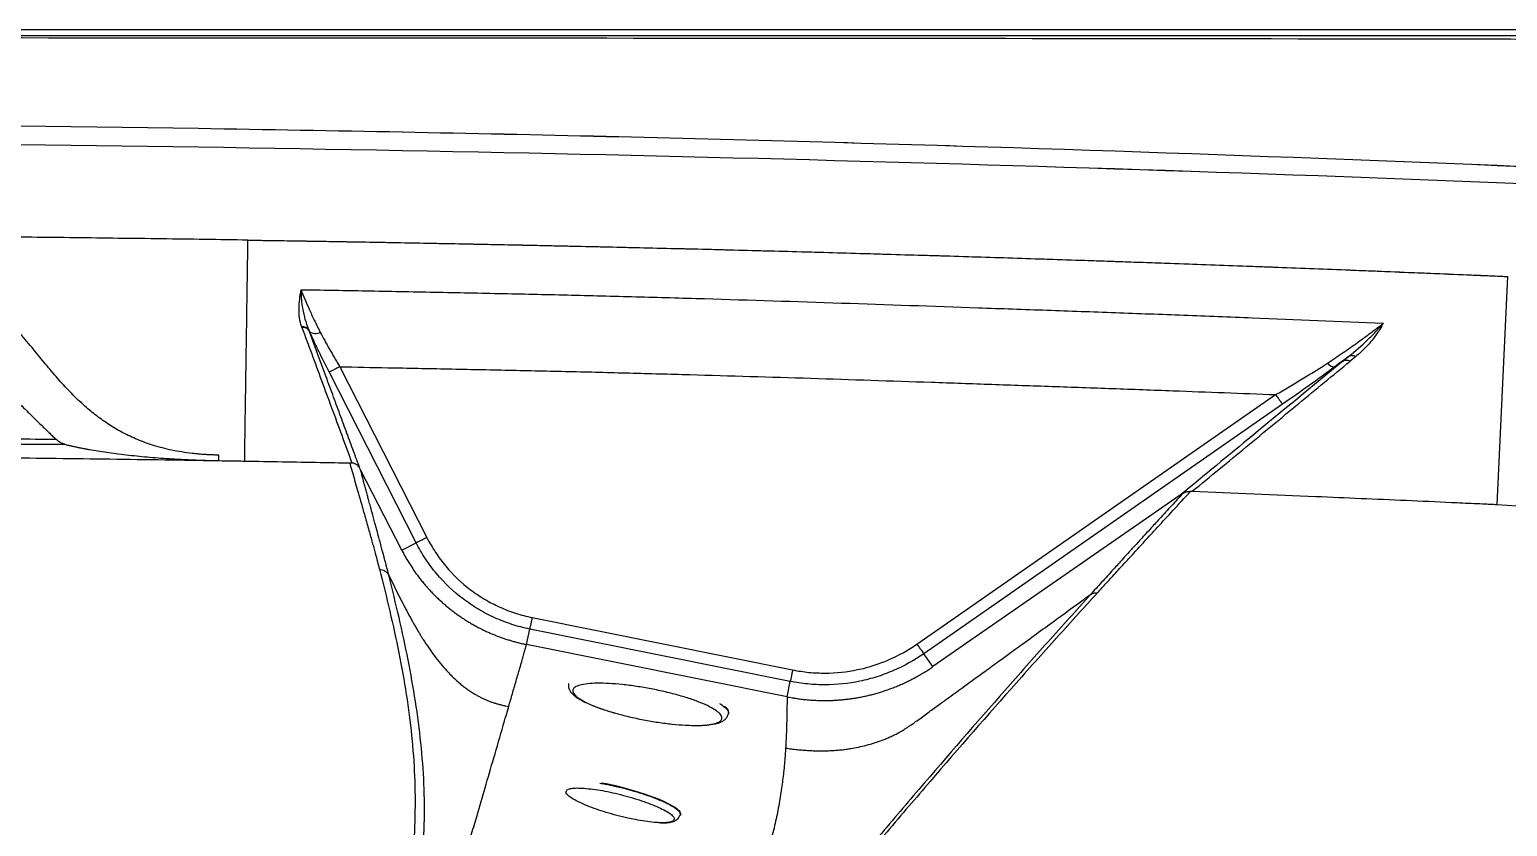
# Model space of a CAD drawing. Extents: x 409 to 498, y 628 to 778.
# Drawn here: x 461.23 to 479.38, y 724.66 to 734.44 of the extents above; entities that cross this region are included whole.
import ezdxf

# ---------------------------------------------------------------- set-up
doc = ezdxf.new("R2010")
doc.units = 0
doc.header["$MEASUREMENT"] = 0
doc.layers.add('1', color=4, linetype='Continuous')
doc.layers.add('GEOMETRY', color=4, linetype='Continuous', lineweight=25)

# ---------------------------------------------------------------- blocks, each defined once
blk = doc.blocks.new('2026_PULSE')
at = {"layer": 'GEOMETRY'}
for p, q in [((2.898, 89.48), (86.562, 89.48)), ((70.802, 86.45), (70.67, 83.652)), ((56.002, 85.823), (55.999, 85.831)), ((56.086, 85.794), (56.089, 85.785)), ((56.096, 85.773), (56.089, 85.785)), ((68.78, 85.41), (68.85, 85.468)), ((68.94, 85.468), (68.87, 85.41)), ((57.403, 83.182), (56.334, 85.279)), ((56.467, 85.342), (57.536, 83.245)), ((68.78, 85.41), (68.681, 85.341)), ((63.552, 81.938), (67.956, 85)), ((68.041, 84.882), (63.637, 81.82)), ((56.722, 84.076), (56.714, 84.092)), ((57.227, 83.092), (56.722, 84.076)), ((66.784, 83.764), (63.748, 81.661)), ((57.227, 83.092), (57.403, 83.182)), ((58.828, 82.264), (62.026, 81.621)), ((58.76, 81.932), (58.799, 82.123)), ((61.996, 81.48), (58.799, 82.123)), ((61.958, 81.291), (58.76, 81.932)), ((63.748, 81.661), (63.637, 81.82)), ((61.958, 81.291), (61.996, 81.48)), ((61.238, 81.084), (61.24, 81.09)), ((60.645, 79.842), (60.648, 79.836))]:
    blk.add_line(p, q, dxfattribs=at)
at = {"layer": 'GEOMETRY', "flags": 128}
for points in [[(54.98, 84.19), (54.98, 84.222), (54.98, 84.258)], [(66.784, 83.764), (66.798, 83.774), (66.812, 83.784)], [(61.188, 81.177), (61.206, 81.16), (61.23, 81.131)], [(61.23, 81.131), (61.24, 81.104), (61.24, 81.09)], [(60.653, 79.843), (60.653, 79.86), (60.64, 79.883), (60.614, 79.909), (60.575, 79.937), (60.524, 79.966), (60.462, 79.998), (60.39, 80.029), (60.309, 80.061), (60.221, 80.092), (60.128, 80.122), (60.031, 80.151), (59.932, 80.177), (59.833, 80.201), (59.736, 80.221), (59.679, 80.232)]]:
    blk.add_lwpolyline(points, dxfattribs=at)
at = {"layer": 'GEOMETRY'}
for centre, radius, start, end in [((56.014, 85.743), 0.0884, 34.4575, 99.3351), ((56.169, 85.876), 0.126, 234.6382, 297.8625), ((68.895, 85.375), 0.103, 64.1087, 115.9079), ((68.683, 85.452), 0.11, 215.1479, 268.7952)]:
    blk.add_arc(centre, radius, start, end, dxfattribs=at)
for points, knots in [([(86.562, 89.406), (86.535, 89.406), (86.508, 89.406), (86.453, 89.406), (86.371, 89.406), (86.181, 89.406), (85.799, 89.406), (85.037, 89.406), (83.512, 89.406), (82.205, 89.406), (79.59, 89.406), (77.847, 89.406), (72.618, 89.405), (69.132, 89.405), (58.674, 89.404), (51.702, 89.404), (37.758, 89.404), (30.786, 89.404), (20.328, 89.405), (16.842, 89.405), (11.613, 89.406), (9.87, 89.406), (7.255, 89.406), (5.948, 89.406), (4.423, 89.406), (3.661, 89.406), (3.279, 89.406), (3.089, 89.406), (3.007, 89.406), (2.952, 89.406), (2.925, 89.406), (2.898, 89.406)], [0, 0, 0, 0, 0.000977, 0.000977, 0.001953, 0.003906, 0.007812, 0.015625, 0.03125, 0.0625, 0.0625, 0.125, 0.125, 0.25, 0.25, 0.5, 0.5, 0.75, 0.75, 0.875, 0.875, 0.9375, 0.9375, 0.96875, 0.984375, 0.992187, 0.996094, 0.998047, 0.999023, 0.999023, 1, 1, 1, 1]), ([(86.562, 89.406), (86.535, 89.406), (86.508, 89.406), (86.453, 89.406), (86.371, 89.406), (86.181, 89.406), (85.799, 89.406), (85.037, 89.406), (83.512, 89.406), (82.205, 89.406), (79.59, 89.406), (77.847, 89.406), (72.618, 89.405), (69.132, 89.405), (58.674, 89.404), (51.702, 89.404), (37.758, 89.404), (30.786, 89.404), (20.328, 89.405), (16.842, 89.405), (11.613, 89.406), (9.87, 89.406), (7.255, 89.406), (5.948, 89.406), (4.423, 89.406), (3.661, 89.406), (3.279, 89.406), (3.089, 89.406), (3.007, 89.406), (2.952, 89.406), (2.925, 89.406), (2.898, 89.406)], [0, 0, 0, 0, 0.000977, 0.000977, 0.001953, 0.003906, 0.007812, 0.015625, 0.03125, 0.0625, 0.0625, 0.125, 0.125, 0.25, 0.25, 0.5, 0.5, 0.75, 0.75, 0.875, 0.875, 0.9375, 0.9375, 0.96875, 0.984375, 0.992187, 0.996094, 0.998047, 0.999023, 0.999023, 1, 1, 1, 1]), ([(2.948, 89.337), (2.951, 89.337), (2.954, 89.337), (2.961, 89.337), (2.971, 89.337), (2.995, 89.337), (3.043, 89.337), (3.138, 89.337), (3.328, 89.337), (3.709, 89.338), (4.471, 89.34), (5.994, 89.343), (7.3, 89.346), (9.911, 89.351), (11.652, 89.354), (16.875, 89.363), (20.357, 89.368), (27.321, 89.376), (30.803, 89.378), (37.766, 89.382), (41.248, 89.382), (48.212, 89.382), (51.694, 89.382), (58.657, 89.378), (62.139, 89.376), (69.103, 89.368), (72.585, 89.363), (79.549, 89.351), (83.031, 89.344), (86.512, 89.337)], [0, 0, 0, 0, 0.000122, 0.000122, 0.000244, 0.000488, 0.000977, 0.001953, 0.003906, 0.007813, 0.015625, 0.03125, 0.0625, 0.0625, 0.125, 0.125, 0.25, 0.25, 0.375, 0.375, 0.5, 0.5, 0.625, 0.625, 0.75, 0.75, 0.875, 0.875, 1, 1, 1, 1]), ([(2.948, 89.337), (2.951, 89.337), (2.954, 89.337), (2.961, 89.337), (2.971, 89.337), (2.995, 89.337), (3.043, 89.337), (3.138, 89.337), (3.328, 89.337), (3.709, 89.338), (4.471, 89.34), (5.994, 89.343), (7.3, 89.346), (9.911, 89.351), (11.652, 89.354), (16.875, 89.363), (20.357, 89.368), (27.321, 89.376), (30.803, 89.378), (37.766, 89.382), (41.248, 89.382), (48.212, 89.382), (51.694, 89.382), (58.657, 89.378), (62.139, 89.376), (69.103, 89.368), (72.585, 89.363), (79.549, 89.351), (83.031, 89.344), (86.512, 89.337)], [0, 0, 0, 0, 0.000122, 0.000122, 0.000244, 0.000488, 0.000977, 0.001953, 0.003906, 0.007813, 0.015625, 0.03125, 0.0625, 0.0625, 0.125, 0.125, 0.25, 0.25, 0.375, 0.375, 0.5, 0.5, 0.625, 0.625, 0.75, 0.75, 0.875, 0.875, 1, 1, 1, 1]), ([(84.726, 87.063), (83.061, 87.171), (81.397, 87.272), (78.066, 87.46), (76.401, 87.547), (71.403, 87.789), (68.07, 87.922), (63.07, 88.08), (61.403, 88.127), (58.068, 88.206), (56.4, 88.238), (51.398, 88.317), (44.728, 88.369), (38.058, 88.317), (33.056, 88.238), (31.388, 88.206), (28.054, 88.127), (26.387, 88.08), (21.387, 87.921), (18.054, 87.788), (11.392, 87.467), (8.062, 87.279), (4.734, 87.063)], [0, 0, 0, 0, 0.0625, 0.0625, 0.125, 0.125, 0.25, 0.25, 0.3125, 0.3125, 0.375, 0.375, 0.5, 0.625, 0.625, 0.6875, 0.6875, 0.75, 0.75, 0.875, 0.875, 1, 1, 1, 1]), ([(84.726, 87.063), (78.068, 87.495), (71.404, 87.816), (61.403, 88.133), (58.068, 88.212), (51.398, 88.317), (48.063, 88.343), (41.393, 88.343), (38.058, 88.317), (31.388, 88.212), (28.053, 88.133), (18.053, 87.816), (11.391, 87.495), (4.734, 87.063)], [0, 0, 0, 0, 0.50835, 0.50835, 0.762525, 0.762525, 1.016701, 1.016701, 1.270876, 1.270876, 1.525051, 1.525051, 2.033401, 2.033401, 2.033401, 2.033401]), ([(4.745, 86.887), (8.073, 87.095), (11.402, 87.276), (18.063, 87.584), (21.394, 87.711), (26.393, 87.863), (28.059, 87.907), (31.393, 87.983), (33.06, 88.015), (38.061, 88.09), (44.728, 88.14), (51.396, 88.09), (58.064, 87.99), (61.398, 87.914), (68.063, 87.711), (71.395, 87.584), (76.391, 87.353), (78.057, 87.269), (81.386, 87.088), (83.051, 86.991), (84.715, 86.887)], [0, 0, 0, 0, 0.125, 0.125, 0.25, 0.25, 0.3125, 0.3125, 0.375, 0.375, 0.5, 0.625, 0.625, 0.75, 0.75, 0.875, 0.875, 0.9375, 0.9375, 1, 1, 1, 1]), ([(4.745, 86.887), (11.401, 87.303), (18.062, 87.61), (28.059, 87.914), (31.393, 87.989), (38.061, 88.09), (41.395, 88.115), (48.062, 88.115), (51.396, 88.09), (58.064, 87.99), (61.398, 87.914), (71.396, 87.61), (78.058, 87.303), (84.715, 86.887)], [0.216375, 0.216375, 0.216375, 0.216375, 0.723368, 0.723368, 0.976864, 0.976864, 1.230361, 1.230361, 1.483857, 1.483857, 1.737354, 1.737354, 2.244347, 2.244347, 2.244347, 2.244347]), ([(55.339, 86.897), (55.162, 86.899), (54.808, 86.904), (54.278, 86.912), (53.747, 86.918), (53.217, 86.925), (52.686, 86.931), (52.156, 86.937), (51.625, 86.942), (51.095, 86.947), (50.564, 86.951), (50.034, 86.955), (49.503, 86.959), (48.973, 86.962), (48.442, 86.965), (47.912, 86.968), (47.381, 86.97), (46.851, 86.972), (46.32, 86.973), (45.79, 86.974), (45.26, 86.975), (44.729, 86.975), (44.199, 86.975), (43.668, 86.974), (43.138, 86.973), (42.607, 86.972), (42.077, 86.97), (41.547, 86.968), (41.016, 86.965), (40.486, 86.962), (39.955, 86.959), (39.425, 86.955), (38.895, 86.951), (38.364, 86.947), (37.834, 86.942), (37.303, 86.937), (36.773, 86.931), (36.243, 86.925), (35.712, 86.918), (35.182, 86.912), (34.652, 86.904), (34.298, 86.899), (34.121, 86.897)], [0, 0, 0, 0, 0.025006, 0.050011, 0.075016, 0.100021, 0.125025, 0.150028, 0.175032, 0.200034, 0.225037, 0.250039, 0.275041, 0.300042, 0.325043, 0.350044, 0.375044, 0.400045, 0.425044, 0.450044, 0.475044, 0.500043, 0.525042, 0.550041, 0.575039, 0.600038, 0.625036, 0.650034, 0.675032, 0.70003, 0.725028, 0.750025, 0.775023, 0.80002, 0.825018, 0.850015, 0.875013, 0.90001, 0.925008, 0.950005, 0.975002, 1, 1, 1, 1]), ([(54.98, 84.258), (54.97, 84.258), (54.951, 84.258), (54.923, 84.259), (54.895, 84.26), (54.867, 84.261), (54.839, 84.263), (54.812, 84.264), (54.785, 84.266), (54.758, 84.268), (54.731, 84.27), (54.705, 84.273), (54.678, 84.276), (54.619, 84.282), (54.527, 84.295), (54.406, 84.317), (54.291, 84.344), (54.147, 84.385), (53.98, 84.445), (53.799, 84.532), (53.633, 84.63), (53.479, 84.738), (53.325, 84.866), (53.171, 85.013), (53.018, 85.18), (52.871, 85.352), (52.722, 85.535), (52.565, 85.726), (52.397, 85.922), (52.218, 86.108), (52.024, 86.282), (51.807, 86.439), (51.562, 86.574), (51.362, 86.651), (51.235, 86.688), (51.19, 86.7), (51.146, 86.712), (51.1, 86.722), (51.053, 86.732), (51.006, 86.741), (50.957, 86.75), (50.908, 86.757), (50.858, 86.764), (50.807, 86.77), (50.755, 86.776), (50.702, 86.78), (50.648, 86.784), (50.593, 86.786), (50.537, 86.788), (50.499, 86.789), (50.48, 86.789)], [0, 0, 0, 0, 0.0042679, 0.0084976, 0.0126791, 0.0168247, 0.0209403, 0.0250259, 0.0290811, 0.0331059, 0.0371007, 0.0410665, 0.0450039, 0.0489171, 0.0681258, 0.0868521, 0.1052298, 0.1233765, 0.1579715, 0.1927295, 0.2281566, 0.2644928, 0.3018389, 0.3499125, 0.3993152, 0.4496724, 0.5005218, 0.558592, 0.6159009, 0.6717822, 0.7257482, 0.7776186, 0.8276893, 0.8769249, 0.8841428, 0.8913864, 0.8986629, 0.9059799, 0.9133452, 0.9207668, 0.9282532, 0.9358128, 0.9434545, 0.9511869, 0.9590193, 0.9669606, 0.9750201, 0.9832071, 0.9915306, 1, 1, 1, 1]), ([(55.299, 84.185), (55.3, 84.272), (55.302, 84.445), (55.306, 84.704), (55.31, 84.959), (55.314, 85.212), (55.317, 85.461), (55.321, 85.708), (55.325, 85.952), (55.328, 86.192), (55.332, 86.43), (55.335, 86.664), (55.338, 86.82), (55.339, 86.897)], [0, 0, 0, 0, 0.096825, 0.192466, 0.286923, 0.380195, 0.472284, 0.563191, 0.652915, 0.741457, 0.828819, 0.914999, 1, 1, 1, 1]), ([(55.339, 86.897), (55.359, 86.896), (55.701, 86.891), (56.364, 86.881), (57.327, 86.864), (58.129, 86.848), (58.691, 86.837), (58.971, 86.831), (59.132, 86.827), (59.232, 86.825), (59.914, 86.81), (61.198, 86.78), (63.103, 86.728), (64.547, 86.684), (65.479, 86.653), (65.8, 86.642), (65.99, 86.636), (66.181, 86.629), (66.502, 86.618), (67.434, 86.585), (68.557, 86.543), (69.679, 86.497), (70.24, 86.474), (70.521, 86.462), (70.661, 86.456), (70.732, 86.453), (70.772, 86.451), (70.792, 86.45), (70.802, 86.45)], [0, 0, 0, 0, 0.0020211, 0.0332711, 0.0645211, 0.0957711, 0.1113961, 0.1192086, 0.1231149, 0.1270211, 0.1289743, 0.1895211, 0.2520211, 0.3145211, 0.3301461, 0.3428415, 0.3457711, 0.3487008, 0.3613961, 0.3770211, 0.4395211, 0.4707711, 0.4863961, 0.4942086, 0.4981149, 0.500068, 0.5010446, 0.5020211, 0.5020211, 0.5020211, 0.5020211]), ([(55.339, 86.897), (55.486, 86.894), (55.781, 86.89), (56.223, 86.883), (56.665, 86.875), (57.107, 86.868), (57.548, 86.86), (57.99, 86.851), (58.432, 86.842), (58.874, 86.833), (59.316, 86.823), (59.758, 86.814), (60.2, 86.803), (60.642, 86.793), (61.084, 86.782), (61.525, 86.77), (61.967, 86.759), (62.409, 86.747), (62.851, 86.734), (63.293, 86.721), (63.734, 86.708), (64.176, 86.695), (64.618, 86.681), (65.06, 86.667), (65.502, 86.652), (65.943, 86.637), (66.385, 86.622), (66.827, 86.607), (67.268, 86.591), (67.71, 86.574), (68.152, 86.558), (68.593, 86.541), (69.035, 86.523), (69.477, 86.505), (69.918, 86.487), (70.36, 86.469), (70.655, 86.456), (70.802, 86.45)], [0, 0, 0, 0, 0.028573, 0.057146, 0.085719, 0.114291, 0.142863, 0.171435, 0.200006, 0.228578, 0.257149, 0.28572, 0.314291, 0.342862, 0.371432, 0.400003, 0.428574, 0.457144, 0.485715, 0.514285, 0.542856, 0.571426, 0.599997, 0.628567, 0.657138, 0.685709, 0.71428, 0.742851, 0.771422, 0.799994, 0.828565, 0.857137, 0.885709, 0.914281, 0.942854, 0.971427, 1, 1, 1, 1]), ([(55.999, 85.831), (55.985, 85.868), (55.977, 85.906), (55.967, 85.982), (55.965, 86.019), (55.966, 86.095), (55.969, 86.133), (55.976, 86.19), (55.979, 86.209), (55.983, 86.237), (55.985, 86.247), (55.987, 86.261), (55.988, 86.266), (55.989, 86.275), (55.99, 86.28), (55.991, 86.285)], [0, 0, 0, 0, 0.25, 0.25, 0.5, 0.5, 0.75, 0.75, 0.875, 0.875, 0.9375, 0.9375, 0.96875, 0.96875, 1, 1, 1, 1]), ([(56.086, 85.794), (56.068, 85.838), (56.054, 85.881), (56.032, 85.966), (56.023, 86.008), (56.008, 86.09), (56.003, 86.13), (55.997, 86.189), (55.996, 86.209), (55.994, 86.237), (55.993, 86.247), (55.992, 86.266), (55.991, 86.275), (55.991, 86.285)], [0, 0, 0, 0, 0.25, 0.25, 0.5, 0.5, 0.75, 0.75, 0.875, 0.875, 0.9375, 0.9375, 1, 1, 1, 1]), ([(69.277, 85.874), (68.741, 85.897), (67.925, 85.93), (66.829, 85.972), (65.988, 86.003), (65.147, 86.033), (64.026, 86.072), (62.624, 86.121), (61.223, 86.166), (60.101, 86.198), (59.26, 86.22), (58.419, 86.238), (57.577, 86.255), (56.768, 86.271), (56.239, 86.28), (55.991, 86.284)], [0.005531, 0.005531, 0.005531, 0.005531, 0.125, 0.1875, 0.25, 0.3125, 0.375, 0.5, 0.625, 0.6875, 0.75, 0.8125, 0.875, 0.9375, 0.9928589, 0.9928589, 0.9928589, 0.9928589]), ([(55.991, 86.284), (56.005, 86.248), (56.02, 86.211), (56.053, 86.132), (56.071, 86.091), (56.11, 86.005), (56.131, 85.96), (56.165, 85.889), (56.177, 85.864), (56.201, 85.815), (56.214, 85.79), (56.227, 85.764)], [0, 0, 0, 0, 0.25, 0.25, 0.5, 0.5, 0.75, 0.75, 0.875, 0.875, 1, 1, 1, 1]), ([(56.089, 85.785), (56.082, 85.798), (56.069, 85.809), (56.039, 85.822), (56.02, 85.824), (56.002, 85.823)], [0, 0, 0, 0, 0.5, 0.5, 1, 1, 1, 1]), ([(56.002, 85.823), (56.042, 85.715), (56.122, 85.498), (56.243, 85.17), (56.366, 84.838), (56.49, 84.501), (56.573, 84.275), (56.615, 84.161)], [0, 0, 0, 0, 0.193853, 0.39079, 0.590803, 0.793879, 1, 1, 1, 1]), ([(68.593, 85.388), (68.626, 85.409), (68.658, 85.431), (68.721, 85.473), (68.753, 85.494), (68.845, 85.557), (68.904, 85.599), (69.018, 85.68), (69.073, 85.721), (69.179, 85.799), (69.229, 85.837), (69.277, 85.874)], [0, 0, 0, 0, 0.125, 0.125, 0.25, 0.25, 0.5, 0.5, 0.75, 0.75, 1, 1, 1, 1]), ([(68.85, 85.468), (68.935, 85.535), (69.013, 85.603), (69.119, 85.705), (69.153, 85.739), (69.201, 85.79), (69.217, 85.807), (69.239, 85.832), (69.247, 85.84), (69.258, 85.853), (69.262, 85.857), (69.267, 85.863), (69.269, 85.865), (69.273, 85.87), (69.274, 85.872), (69.276, 85.874)], [0, 0, 0, 0, 0.5, 0.5, 0.75, 0.75, 0.875, 0.875, 0.9375, 0.9375, 0.96875, 0.96875, 0.984375, 0.984375, 1, 1, 1, 1]), ([(69.277, 85.874), (69.276, 85.873), (69.276, 85.872), (69.274, 85.87), (69.274, 85.869), (69.272, 85.865), (69.271, 85.863), (69.267, 85.856), (69.264, 85.852), (69.256, 85.838), (69.251, 85.829), (69.235, 85.803), (69.224, 85.785), (69.188, 85.732), (69.163, 85.697), (69.107, 85.629), (69.077, 85.596), (69.012, 85.53), (68.977, 85.498), (68.94, 85.468)], [0, 0, 0, 0, 0.007813, 0.007813, 0.015625, 0.015625, 0.03125, 0.03125, 0.0625, 0.0625, 0.125, 0.125, 0.25, 0.25, 0.5, 0.5, 0.75, 0.75, 1, 1, 1, 1]), ([(56.714, 84.092), (56.688, 84.163), (56.634, 84.307), (56.553, 84.529), (56.467, 84.761), (56.378, 85.003), (56.285, 85.255), (56.189, 85.517), (56.123, 85.695), (56.089, 85.785)], [0, 0, 0, 0, 0.125624, 0.256992, 0.394105, 0.536962, 0.685563, 0.839909, 1, 1, 1, 1]), ([(56.334, 85.279), (56.291, 85.365), (56.249, 85.449), (56.199, 85.552), (56.189, 85.573), (56.17, 85.614), (56.16, 85.634), (56.132, 85.695), (56.113, 85.734), (56.096, 85.773)], [0, 0, 0, 0, 0.5, 0.5, 0.625, 0.625, 0.75, 0.75, 1, 1, 1, 1]), ([(56.227, 85.764), (56.245, 85.731), (56.263, 85.697), (56.291, 85.645), (56.301, 85.627), (56.32, 85.592), (56.33, 85.574), (56.36, 85.521), (56.381, 85.486), (56.413, 85.432), (56.424, 85.414), (56.445, 85.378), (56.456, 85.36), (56.467, 85.342)], [0, 0, 0, 0, 0.25, 0.25, 0.375, 0.375, 0.5, 0.5, 0.75, 0.75, 0.875, 0.875, 1, 1, 1, 1]), ([(51.442, 85.619), (51.449, 85.616), (51.464, 85.611), (51.486, 85.603), (51.509, 85.594), (51.531, 85.585), (51.553, 85.576), (51.575, 85.567), (51.596, 85.558), (51.618, 85.548), (51.64, 85.538), (51.662, 85.528), (51.683, 85.517), (51.705, 85.507), (51.726, 85.496), (51.747, 85.485), (51.769, 85.473), (51.79, 85.462), (51.811, 85.45), (51.832, 85.438), (51.853, 85.426), (51.874, 85.413), (51.895, 85.4), (51.916, 85.387), (51.937, 85.374), (51.984, 85.344), (52.057, 85.293), (52.156, 85.22), (52.256, 85.139), (52.35, 85.058), (52.442, 84.975), (52.524, 84.897), (52.61, 84.814), (52.69, 84.735), (52.764, 84.662), (52.82, 84.608), (52.864, 84.564), (52.904, 84.526), (52.944, 84.488), (52.97, 84.463), (52.983, 84.451)], [0, 0, 0, 0, 0.009747, 0.019573, 0.029479, 0.039468, 0.049541, 0.059702, 0.069951, 0.08029, 0.090722, 0.101248, 0.11187, 0.12259, 0.133408, 0.144328, 0.15535, 0.166476, 0.177707, 0.189045, 0.200492, 0.212048, 0.223715, 0.235494, 0.247386, 0.259393, 0.317335, 0.379826, 0.44695, 0.518777, 0.580056, 0.648481, 0.70529, 0.778174, 0.836679, 0.879914, 0.907877, 0.940392, 0.971099, 1, 1, 1, 1]), ([(56.467, 85.342), (56.451, 85.333), (56.435, 85.325), (56.404, 85.31), (56.39, 85.303), (56.366, 85.292), (56.356, 85.287), (56.341, 85.281), (56.336, 85.279), (56.334, 85.279)], [0, 0, 0, 0, 0.25, 0.25, 0.5, 0.5, 0.75, 0.75, 1, 1, 1, 1]), ([(56.467, 85.342), (56.664, 85.338), (57.107, 85.33), (57.797, 85.316), (58.539, 85.301), (59.281, 85.285), (60.022, 85.266), (61.011, 85.239), (62.247, 85.202), (63.482, 85.161), (64.471, 85.127), (65.212, 85.101), (65.953, 85.075), (66.868, 85.042), (67.536, 85.016), (67.956, 85)], [0.0186535, 0.0186535, 0.0186535, 0.0186535, 0.0682452, 0.1307452, 0.1932452, 0.2557452, 0.3182452, 0.3807452, 0.5057452, 0.6307452, 0.6932452, 0.7557452, 0.8182452, 0.8807452, 0.9870918, 0.9870918, 0.9870918, 0.9870918]), ([(68.78, 85.41), (68.411, 85.106), (67.745, 84.557), (67.081, 84.009), (66.784, 83.764)], [0, 0, 0, 0, 0.553767, 1, 1, 1, 1]), ([(66.932, 83.813), (67.043, 83.904), (67.263, 84.086), (67.592, 84.357), (67.917, 84.625), (68.238, 84.889), (68.555, 85.151), (68.765, 85.324), (68.87, 85.41)], [0, 0, 0, 0, 0.171713, 0.341416, 0.509102, 0.674765, 0.838399, 1, 1, 1, 1]), ([(67.956, 85), (67.984, 85.016), (68.011, 85.031), (68.066, 85.063), (68.093, 85.079), (68.175, 85.127), (68.229, 85.16), (68.389, 85.257), (68.492, 85.322), (68.593, 85.388)], [0, 0, 0, 0, 0.125, 0.125, 0.25, 0.25, 0.5, 0.5, 1, 1, 1, 1]), ([(68.681, 85.341), (68.579, 85.266), (68.475, 85.189), (68.261, 85.036), (68.152, 84.96), (68.041, 84.882)], [0, 0, 0, 0, 0.5, 0.5, 1, 1, 1, 1]), ([(68.87, 85.41), (68.853, 85.417), (68.837, 85.42), (68.806, 85.42), (68.792, 85.417), (68.78, 85.41)], [0, 0, 0, 0, 0.5, 0.5, 1, 1, 1, 1]), ([(67.956, 85), (67.966, 84.985), (67.977, 84.97), (67.996, 84.943), (68.005, 84.93), (68.021, 84.909), (68.027, 84.9), (68.037, 84.887), (68.04, 84.883), (68.041, 84.882)], [0, 0, 0, 0, 0.25, 0.25, 0.5, 0.5, 0.75, 0.75, 1, 1, 1, 1]), ([(36.37, 84.39), (36.544, 84.39), (36.718, 84.39), (37.067, 84.39), (37.241, 84.39), (37.763, 84.391), (38.112, 84.391), (39.157, 84.392), (39.853, 84.392), (41.247, 84.393), (41.943, 84.393), (42.988, 84.393), (43.337, 84.393), (43.859, 84.393), (44.033, 84.393), (44.382, 84.393), (44.556, 84.393), (44.904, 84.393), (45.078, 84.393), (45.427, 84.393), (45.601, 84.393), (46.123, 84.393), (46.472, 84.393), (47.517, 84.393), (48.213, 84.393), (49.607, 84.392), (50.303, 84.392), (51.348, 84.391), (51.697, 84.391), (52.219, 84.39), (52.393, 84.39), (52.742, 84.39), (52.916, 84.39), (53.09, 84.39)], [0, 0, 0, 0, 0.03125, 0.03125, 0.0625, 0.0625, 0.125, 0.125, 0.25, 0.25, 0.375, 0.375, 0.4375, 0.4375, 0.46875, 0.46875, 0.5, 0.5, 0.53125, 0.53125, 0.5625, 0.5625, 0.625, 0.625, 0.75, 0.75, 0.875, 0.875, 0.9375, 0.9375, 0.96875, 0.96875, 1, 1, 1, 1]), ([(52.983, 84.451), (52.639, 84.451), (52.295, 84.452), (51.607, 84.453), (51.264, 84.454), (50.232, 84.455), (49.544, 84.456), (48.169, 84.457), (47.481, 84.457), (46.449, 84.457), (46.105, 84.457), (45.59, 84.457), (45.418, 84.457), (45.074, 84.457), (44.902, 84.457), (44.558, 84.457), (44.386, 84.457), (44.042, 84.457), (43.87, 84.457), (43.354, 84.457), (43.011, 84.457), (41.979, 84.457), (41.291, 84.457), (39.916, 84.456), (39.228, 84.455), (38.196, 84.454), (37.852, 84.453), (37.165, 84.452), (36.821, 84.451), (36.477, 84.451)], [0, 0, 0, 0, 0.0625, 0.0625, 0.125, 0.125, 0.25, 0.25, 0.375, 0.375, 0.4375, 0.4375, 0.46875, 0.46875, 0.5, 0.5, 0.53125, 0.53125, 0.5625, 0.5625, 0.625, 0.625, 0.75, 0.75, 0.875, 0.875, 0.9375, 0.9375, 1, 1, 1, 1]), ([(53.09, 84.39), (53.071, 84.394), (53.053, 84.402), (53.017, 84.422), (53, 84.435), (52.983, 84.451)], [0, 0, 0, 0, 0.5, 0.5, 1, 1, 1, 1]), ([(53.09, 84.39), (53.097, 84.388), (53.112, 84.384), (53.134, 84.379), (53.156, 84.374), (53.178, 84.369), (53.2, 84.364), (53.222, 84.36), (53.243, 84.355), (53.265, 84.351), (53.287, 84.346), (53.309, 84.342), (53.33, 84.338), (53.352, 84.334), (53.373, 84.33), (53.42, 84.322), (53.495, 84.309), (53.603, 84.293), (53.72, 84.277), (53.844, 84.262), (53.971, 84.248), (54.101, 84.235), (54.235, 84.224), (54.356, 84.216), (54.459, 84.209), (54.536, 84.205), (54.605, 84.202), (54.665, 84.199), (54.722, 84.197), (54.774, 84.195), (54.826, 84.193), (54.878, 84.192), (54.929, 84.191), (54.963, 84.19), (54.98, 84.19)], [0, 0, 0, 0, 0.0172386, 0.034223, 0.0509533, 0.0674295, 0.0836516, 0.0996198, 0.1153339, 0.130794, 0.1460001, 0.1609521, 0.17565, 0.1900936, 0.2042831, 0.2182184, 0.2821862, 0.3474117, 0.4139945, 0.4821595, 0.5495878, 0.6118156, 0.6758179, 0.7401367, 0.7784066, 0.8134134, 0.8413683, 0.8686146, 0.8910495, 0.9132673, 0.9352754, 0.9570757, 0.9786593, 1, 1, 1, 1]), ([(48.831, 84.255), (49.225, 84.253), (50.501, 84.246), (52.221, 84.229), (53.75, 84.209), (54.54, 84.197), (54.849, 84.192), (54.974, 84.19), (54.98, 84.19)], [0.5970138, 0.5970138, 0.5970138, 0.5970138, 0.625, 0.6875, 0.71875, 0.734375, 0.7421875, 0.7426131, 0.7426131, 0.7426131, 0.7426131]), ([(54.98, 84.19), (55.092, 84.188), (55.231, 84.186), (55.292, 84.185), (55.299, 84.185)], [0.742613125, 0.742613125, 0.742613125, 0.742613125, 0.75, 0.751052764, 0.751052764, 0.751052764, 0.751052764]), ([(55.299, 84.185), (55.607, 84.18), (56.037, 84.172), (56.467, 84.164), (56.588, 84.162)], [0.39601661, 0.39601661, 0.39601661, 0.39601661, 0.42203137, 0.43226476, 0.43226476, 0.43226476, 0.43226476]), ([(56.588, 84.162), (56.591, 84.162), (56.597, 84.162), (56.606, 84.161), (56.612, 84.161), (56.615, 84.161)], [0, 0, 0, 0, 0.337145, 0.670565, 1, 1, 1, 1]), ([(56.588, 84.162), (56.598, 84.127), (56.618, 84.056), (56.649, 83.947), (56.684, 83.825), (56.726, 83.679), (56.774, 83.511), (56.822, 83.341), (56.858, 83.211), (56.883, 83.118), (56.905, 83.04), (56.928, 82.953), (56.945, 82.889), (56.953, 82.858)], [0, 0, 0, 0, 0.079708, 0.163041, 0.25, 0.358248, 0.5, 0.636466, 0.75, 0.8, 0.85, 0.930148, 1, 1, 1, 1]), ([(56.714, 84.092), (56.712, 84.095), (56.709, 84.101), (56.703, 84.109), (56.697, 84.117), (56.69, 84.125), (56.682, 84.133), (56.674, 84.139), (56.667, 84.143), (56.661, 84.147), (56.652, 84.151), (56.642, 84.156), (56.629, 84.159), (56.62, 84.16), (56.615, 84.161)], [0, 0, 0, 0, 0.077675, 0.158416, 0.241262, 0.326262, 0.413716, 0.503927, 0.552398, 0.613556, 0.687749, 0.775859, 0.879419, 1, 1, 1, 1]), ([(57.068, 82.782), (57.064, 82.8), (57.055, 82.836), (57.041, 82.889), (57.027, 82.943), (57.013, 82.996), (56.998, 83.049), (56.976, 83.133), (56.943, 83.258), (56.902, 83.407), (56.866, 83.54), (56.84, 83.636), (56.822, 83.702), (56.807, 83.756), (56.794, 83.807), (56.778, 83.864), (56.763, 83.92), (56.749, 83.973), (56.735, 84.025), (56.726, 84.059), (56.722, 84.076)], [0, 0, 0, 0, 0.041735, 0.083449, 0.125138, 0.166796, 0.208418, 0.25, 0.363511, 0.5, 0.597249, 0.671305, 0.72221, 0.75, 0.795473, 0.839421, 0.881846, 0.922749, 0.962133, 1, 1, 1, 1]), ([(66.812, 83.784), (66.768, 83.735), (66.674, 83.633), (66.541, 83.487), (66.397, 83.33), (66.273, 83.195), (66.163, 83.074), (66.087, 82.991), (66.022, 82.919), (65.934, 82.823), (65.822, 82.7), (65.728, 82.596), (65.683, 82.546)], [0, 0, 0, 0, 0.117568, 0.25, 0.352502, 0.5, 0.577553, 0.645069, 0.702546, 0.75, 0.879292, 1, 1, 1, 1]), ([(65.769, 82.569), (65.789, 82.59), (65.84, 82.646), (65.936, 82.751), (66.066, 82.893), (66.206, 83.045), (66.356, 83.208), (66.515, 83.382), (66.705, 83.588), (66.839, 83.735), (66.911, 83.813)], [0, 0, 0, 0, 0.050829, 0.134145, 0.25, 0.389949, 0.5, 0.642351, 0.808992, 1, 1, 1, 1]), ([(66.812, 83.784), (66.815, 83.786), (66.82, 83.789), (66.828, 83.794), (66.838, 83.799), (66.848, 83.803), (66.862, 83.808), (66.878, 83.811), (66.895, 83.813), (66.906, 83.813), (66.911, 83.813)], [0, 0, 0, 0, 0.086477, 0.179564, 0.279245, 0.385901, 0.500334, 0.684945, 0.85172, 1, 1, 1, 1]), ([(66.911, 83.813), (66.915, 83.813), (66.922, 83.813), (66.929, 83.813), (66.932, 83.813)], [0, 0, 0, 0, 0.498108, 1, 1, 1, 1]), ([(66.932, 83.813), (67.438, 83.793), (68.313, 83.757), (69.374, 83.711), (70.022, 83.682), (70.346, 83.667), (70.508, 83.66), (70.589, 83.656), (70.635, 83.654), (70.658, 83.653), (70.67, 83.652)], [0, 0, 0, 0, 0.0426394, 0.0738894, 0.0895144, 0.0973269, 0.1012332, 0.1031863, 0.1041629, 0.1051394, 0.1051394, 0.1051394, 0.1051394]), ([(57.536, 83.245), (57.519, 83.237), (57.503, 83.228), (57.473, 83.213), (57.458, 83.206), (57.434, 83.195), (57.424, 83.19), (57.409, 83.184), (57.404, 83.182), (57.403, 83.182)], [0, 0, 0, 0, 0.25, 0.25, 0.5, 0.5, 0.75, 0.75, 1, 1, 1, 1]), ([(58.799, 82.123), (58.724, 82.138), (58.651, 82.157), (58.508, 82.203), (58.438, 82.23), (58.301, 82.292), (58.234, 82.327), (58.103, 82.404), (58.04, 82.447), (57.861, 82.583), (57.752, 82.686), (57.605, 82.861), (57.56, 82.922), (57.497, 83.017), (57.477, 83.049), (57.438, 83.115), (57.42, 83.148), (57.403, 83.182)], [0, 0, 0, 0, 0.125, 0.125, 0.25, 0.25, 0.375, 0.375, 0.5, 0.5, 0.75, 0.75, 0.875, 0.875, 0.9375, 0.9375, 1, 1, 1, 1]), ([(57.536, 83.245), (57.568, 83.182), (57.603, 83.122), (57.68, 83.005), (57.722, 82.948), (57.858, 82.786), (57.959, 82.69), (58.126, 82.564), (58.184, 82.525), (58.305, 82.453), (58.367, 82.421), (58.494, 82.364), (58.559, 82.339), (58.691, 82.296), (58.759, 82.279), (58.828, 82.265)], [0, 0, 0, 0, 0.125, 0.125, 0.25, 0.25, 0.5, 0.5, 0.625, 0.625, 0.75, 0.75, 0.875, 0.875, 1, 1, 1, 1]), ([(57.227, 83.092), (57.231, 83.083), (57.24, 83.065), (57.254, 83.04), (57.269, 83.014), (57.283, 82.988), (57.298, 82.963), (57.313, 82.938), (57.329, 82.914), (57.345, 82.889), (57.361, 82.865), (57.377, 82.841), (57.393, 82.818), (57.41, 82.795), (57.427, 82.772), (57.444, 82.749), (57.462, 82.727), (57.48, 82.705), (57.498, 82.683), (57.516, 82.661), (57.534, 82.64), (57.553, 82.619), (57.572, 82.599), (57.591, 82.578), (57.61, 82.558), (57.629, 82.539), (57.649, 82.519), (57.669, 82.5), (57.689, 82.481), (57.709, 82.463), (57.729, 82.445), (57.75, 82.427), (57.77, 82.409), (57.791, 82.392), (57.812, 82.375), (57.833, 82.358), (57.854, 82.342), (57.876, 82.326), (57.897, 82.31), (57.919, 82.295), (57.94, 82.28), (57.962, 82.265), (57.984, 82.25), (58.006, 82.236), (58.028, 82.222), (58.05, 82.209), (58.072, 82.195), (58.095, 82.182), (58.117, 82.17), (58.14, 82.157), (58.162, 82.145), (58.185, 82.133), (58.208, 82.122), (58.23, 82.111), (58.253, 82.1), (58.276, 82.089), (58.299, 82.079), (58.322, 82.069), (58.345, 82.059), (58.368, 82.05), (58.391, 82.04), (58.414, 82.032), (58.437, 82.023), (58.46, 82.015), (58.483, 82.007), (58.506, 81.999), (58.529, 81.992), (58.553, 81.985), (58.576, 81.978), (58.599, 81.971), (58.622, 81.965), (58.645, 81.959), (58.668, 81.953), (58.691, 81.947), (58.714, 81.942), (58.737, 81.937), (58.753, 81.934), (58.76, 81.932)], [0, 0, 0, 0, 0.01487, 0.029699, 0.044486, 0.059232, 0.073936, 0.088598, 0.103219, 0.117797, 0.132335, 0.14683, 0.161284, 0.175696, 0.190067, 0.204396, 0.218683, 0.232928, 0.247132, 0.261294, 0.275414, 0.289493, 0.30353, 0.317525, 0.33148, 0.345393, 0.359264, 0.373094, 0.386882, 0.400628, 0.414333, 0.427996, 0.441618, 0.455198, 0.468737, 0.482235, 0.495691, 0.509105, 0.522479, 0.535811, 0.549101, 0.56235, 0.575558, 0.588724, 0.601848, 0.614932, 0.627974, 0.640974, 0.653933, 0.66685, 0.679726, 0.692561, 0.705354, 0.718106, 0.730816, 0.743485, 0.756113, 0.7687, 0.781245, 0.793749, 0.806212, 0.818633, 0.831013, 0.843352, 0.855649, 0.867905, 0.88012, 0.892293, 0.904425, 0.916516, 0.928566, 0.940575, 0.952542, 0.964469, 0.976354, 0.988197, 1, 1, 1, 1]), ([(56.953, 82.858), (56.997, 82.686), (57.04, 82.514), (57.12, 82.171), (57.157, 82), (57.225, 81.659), (57.256, 81.489), (57.309, 81.151), (57.331, 80.983), (57.365, 80.648), (57.377, 80.482), (57.391, 80.152), (57.392, 79.988), (57.385, 79.662), (57.376, 79.5), (57.354, 79.259), (57.346, 79.179), (57.325, 79.019), (57.313, 78.94), (57.299, 78.861)], [0, 0, 0, 0, 0.125, 0.125, 0.25, 0.25, 0.375, 0.375, 0.5, 0.5, 0.625, 0.625, 0.75, 0.75, 0.875, 0.875, 0.9375, 0.9375, 1, 1, 1, 1]), ([(56.953, 82.858), (56.977, 82.856), (57.001, 82.848), (57.041, 82.821), (57.057, 82.803), (57.068, 82.782)], [0, 0, 0, 0, 0.5, 0.5, 1, 1, 1, 1]), ([(57.405, 78.782), (57.407, 78.792), (57.409, 78.801), (57.411, 78.816), (57.412, 78.821), (57.414, 78.83), (57.415, 78.835), (57.42, 78.859), (57.423, 78.878), (57.434, 78.935), (57.44, 78.974), (57.457, 79.09), (57.467, 79.167), (57.49, 79.403), (57.5, 79.564), (57.507, 79.89), (57.506, 80.055), (57.492, 80.388), (57.479, 80.556), (57.444, 80.894), (57.422, 81.064), (57.369, 81.404), (57.338, 81.575), (57.271, 81.918), (57.234, 82.09), (57.154, 82.435), (57.111, 82.608), (57.068, 82.782)], [0, 0, 0, 0, 0.007813, 0.007813, 0.011719, 0.011719, 0.015625, 0.015625, 0.03125, 0.03125, 0.0625, 0.0625, 0.125, 0.125, 0.25, 0.25, 0.375, 0.375, 0.5, 0.5, 0.625, 0.625, 0.75, 0.75, 0.875, 0.875, 1, 1, 1, 1]), ([(65.769, 82.569), (65.681, 82.471), (65.592, 82.374), (65.415, 82.179), (65.326, 82.081), (65.061, 81.786), (64.884, 81.588), (64.353, 80.99), (64, 80.586), (63.472, 79.972), (63.297, 79.765), (62.946, 79.35), (62.771, 79.141), (62.422, 78.721), (62.248, 78.511), (61.987, 78.195), (61.9, 78.09), (61.725, 77.88), (61.638, 77.774), (61.551, 77.669)], [0, 0, 0, 0, 0.0625, 0.0625, 0.125, 0.125, 0.25, 0.25, 0.5, 0.5, 0.625, 0.625, 0.75, 0.75, 0.875, 0.875, 0.9375, 0.9375, 1, 1, 1, 1]), ([(65.683, 82.546), (65.695, 82.555), (65.709, 82.561), (65.738, 82.568), (65.754, 82.57), (65.769, 82.569)], [0, 0, 0, 0, 0.5, 0.5, 1, 1, 1, 1]), ([(57.247, 82.424), (57.256, 82.406), (57.274, 82.371), (57.302, 82.32), (57.328, 82.271), (57.354, 82.225), (57.379, 82.181), (57.403, 82.139), (57.426, 82.1), (57.448, 82.063), (57.469, 82.028), (57.505, 81.971), (57.557, 81.893), (57.627, 81.794), (57.7, 81.701), (57.769, 81.622), (57.831, 81.556), (57.886, 81.502), (57.938, 81.457), (57.979, 81.423), (58.009, 81.401), (58.039, 81.379), (58.078, 81.353), (58.121, 81.326), (58.161, 81.303), (58.198, 81.283), (58.235, 81.266), (58.272, 81.249), (58.31, 81.234), (58.348, 81.22), (58.386, 81.208), (58.425, 81.198), (58.463, 81.188), (58.502, 81.18), (58.528, 81.176), (58.541, 81.174)], [0, 0, 0, 0, 0.032427, 0.063494, 0.093203, 0.121561, 0.148576, 0.174255, 0.198604, 0.221633, 0.24335, 0.263761, 0.330262, 0.393672, 0.457081, 0.520242, 0.562202, 0.603067, 0.642868, 0.672943, 0.688046, 0.702823, 0.73299, 0.762106, 0.78452, 0.806738, 0.828771, 0.850633, 0.872338, 0.893898, 0.915327, 0.936639, 0.957847, 0.978963, 1, 1, 1, 1]), ([(65.683, 82.546), (65.596, 82.449), (65.508, 82.352), (65.332, 82.157), (65.245, 82.059), (64.981, 81.765), (64.806, 81.567), (64.28, 80.97), (63.928, 80.566), (63.401, 79.95), (63.226, 79.744), (62.874, 79.327), (62.698, 79.116), (62.346, 78.694), (62.17, 78.482), (61.905, 78.163), (61.817, 78.057), (61.64, 77.844), (61.552, 77.737), (61.464, 77.63)], [0, 0, 0, 0, 0.0625, 0.0625, 0.125, 0.125, 0.25, 0.25, 0.5, 0.5, 0.625, 0.625, 0.75, 0.75, 0.875, 0.875, 0.9375, 0.9375, 1, 1, 1, 1]), ([(58.828, 82.265), (58.824, 82.247), (58.821, 82.229), (58.814, 82.196), (58.811, 82.181), (58.806, 82.156), (58.803, 82.145), (58.8, 82.13), (58.799, 82.125), (58.799, 82.123)], [0, 0, 0, 0, 0.25, 0.25, 0.5, 0.5, 0.75, 0.75, 1, 1, 1, 1]), ([(63.502, 80.961), (63.524, 80.978), (63.569, 81.01), (63.635, 81.058), (63.7, 81.105), (63.763, 81.151), (63.824, 81.196), (63.885, 81.239), (63.989, 81.316), (64.156, 81.437), (64.362, 81.586), (64.591, 81.752), (64.885, 81.966), (65.12, 82.137), (65.267, 82.244)], [0, 0, 0, 0, 0.03813, 0.075605, 0.112306, 0.148155, 0.183112, 0.217151, 0.25025, 0.361294, 0.500222, 0.600498, 0.750083, 1, 1, 1, 1]), ([(58.541, 81.174), (58.548, 81.199), (58.563, 81.251), (58.585, 81.328), (58.608, 81.408), (58.632, 81.489), (58.653, 81.563), (58.672, 81.627), (58.687, 81.678), (58.699, 81.72), (58.712, 81.765), (58.727, 81.816), (58.744, 81.875), (58.755, 81.913), (58.76, 81.932)], [0, 0, 0, 0, 0.099539, 0.201534, 0.305999, 0.412959, 0.52245, 0.600521, 0.667244, 0.72267, 0.766837, 0.846751, 0.924449, 1, 1, 1, 1]), ([(62.026, 81.621), (62.092, 81.608), (62.158, 81.598), (62.258, 81.588), (62.292, 81.586), (62.359, 81.583), (62.392, 81.582), (62.559, 81.583), (62.691, 81.597), (62.854, 81.631), (62.887, 81.638), (62.952, 81.655), (62.984, 81.664), (63.08, 81.695), (63.142, 81.718), (63.325, 81.797), (63.442, 81.861), (63.552, 81.938)], [0, 0, 0, 0, 0.125, 0.125, 0.1875, 0.1875, 0.25, 0.25, 0.5, 0.5, 0.5625, 0.5625, 0.625, 0.625, 0.75, 0.75, 1, 1, 1, 1]), ([(63.552, 81.938), (63.562, 81.923), (63.573, 81.908), (63.592, 81.881), (63.601, 81.868), (63.617, 81.847), (63.623, 81.838), (63.633, 81.825), (63.636, 81.821), (63.637, 81.82)], [0, 0, 0, 0, 0.25, 0.25, 0.5, 0.5, 0.75, 0.75, 1, 1, 1, 1]), ([(61.958, 81.291), (61.968, 81.289), (61.989, 81.285), (62.019, 81.28), (62.05, 81.275), (62.08, 81.27), (62.111, 81.266), (62.142, 81.262), (62.172, 81.258), (62.203, 81.255), (62.234, 81.253), (62.264, 81.25), (62.295, 81.249), (62.326, 81.247), (62.356, 81.246), (62.387, 81.246), (62.427, 81.245), (62.475, 81.246), (62.533, 81.248), (62.59, 81.252), (62.648, 81.257), (62.706, 81.263), (62.763, 81.271), (62.821, 81.28), (62.878, 81.291), (62.936, 81.303), (62.993, 81.317), (63.049, 81.332), (63.106, 81.349), (63.162, 81.367), (63.218, 81.387), (63.273, 81.408), (63.328, 81.43), (63.383, 81.454), (63.437, 81.479), (63.49, 81.506), (63.543, 81.534), (63.595, 81.564), (63.647, 81.595), (63.698, 81.627), (63.731, 81.65), (63.747, 81.661)], [0, 0, 0, 0, 0.016542, 0.033067, 0.049574, 0.066062, 0.082533, 0.098986, 0.115421, 0.131838, 0.148237, 0.164618, 0.180981, 0.197327, 0.213654, 0.229965, 0.246258, 0.27691, 0.307627, 0.338409, 0.369256, 0.400169, 0.431147, 0.462191, 0.493301, 0.524476, 0.555717, 0.587023, 0.618394, 0.649831, 0.681334, 0.712902, 0.744538, 0.776239, 0.808006, 0.839838, 0.871737, 0.903703, 0.935735, 0.967834, 1, 1, 1, 1]), ([(63.637, 81.82), (63.518, 81.738), (63.393, 81.668), (63.197, 81.584), (63.13, 81.559), (63.027, 81.526), (62.992, 81.516), (62.922, 81.498), (62.887, 81.49), (62.712, 81.454), (62.57, 81.439), (62.391, 81.438), (62.355, 81.439), (62.283, 81.442), (62.246, 81.445), (62.139, 81.455), (62.067, 81.466), (61.996, 81.48)], [0, 0, 0, 0, 0.25, 0.25, 0.375, 0.375, 0.4375, 0.4375, 0.5, 0.5, 0.75, 0.75, 0.8125, 0.8125, 0.875, 0.875, 1, 1, 1, 1]), ([(62.026, 81.621), (62.022, 81.603), (62.018, 81.586), (62.012, 81.553), (62.009, 81.538), (62.003, 81.512), (62.001, 81.502), (61.998, 81.486), (61.997, 81.482), (61.996, 81.48)], [0, 0, 0, 0, 0.25, 0.25, 0.5, 0.5, 0.75, 0.75, 1, 1, 1, 1]), ([(59.274, 81.456), (59.273, 81.439), (59.271, 81.408), (59.289, 81.368), (59.311, 81.339), (59.343, 81.307), (59.395, 81.269), (59.471, 81.228), (59.571, 81.183), (59.688, 81.138), (59.788, 81.109), (59.832, 81.096)], [0, 0, 0, 0, 0.096306, 0.170458, 0.233626, 0.312805, 0.443177, 0.573746, 0.694811, 0.862802, 1, 1, 1, 1]), ([(60.712, 80.943), (60.761, 80.941), (60.861, 80.938), (60.982, 80.945), (61.075, 80.962), (61.136, 80.987), (61.163, 81.021), (61.155, 81.062), (61.111, 81.108), (61.034, 81.157), (60.927, 81.208), (60.793, 81.259), (60.638, 81.307), (60.468, 81.351), (60.289, 81.39), (60.109, 81.42), (59.933, 81.443), (59.77, 81.456), (59.624, 81.459), (59.503, 81.452), (59.409, 81.435), (59.349, 81.41), (59.32, 81.376), (59.33, 81.348), (59.336, 81.334)], [0, 0, 0, 0, 0.045389, 0.090856, 0.136305, 0.181703, 0.227213, 0.272764, 0.318316, 0.363826, 0.409224, 0.454673, 0.50014, 0.545529, 0.591043, 0.636424, 0.681924, 0.727341, 0.772782, 0.818257, 0.863636, 0.909149, 0.954542, 1, 1, 1, 1]), ([(59.336, 81.334), (59.348, 81.319), (59.372, 81.289), (59.451, 81.24), (59.558, 81.189), (59.691, 81.138), (59.796, 81.106), (59.849, 81.091)], [0, 0, 0, 0, 0.200066, 0.399844, 0.600149, 0.799864, 1, 1, 1, 1]), ([(61.958, 81.291), (61.958, 81.239), (61.956, 81.147), (61.954, 81.025), (61.951, 80.923), (61.948, 80.834), (61.944, 80.747), (61.941, 80.69), (61.939, 80.662)], [0, 0, 0, 0, 0.249197, 0.445979, 0.590301, 0.733886, 0.870455, 1, 1, 1, 1]), ([(57.721, 78.383), (57.723, 78.389), (57.727, 78.402), (57.733, 78.42), (57.738, 78.439), (57.75, 78.476), (57.766, 78.531), (57.788, 78.605), (57.812, 78.682), (57.836, 78.762), (57.869, 78.875), (57.912, 79.021), (57.966, 79.204), (58.024, 79.402), (58.087, 79.615), (58.163, 79.875), (58.254, 80.187), (58.361, 80.554), (58.446, 80.847), (58.507, 81.057), (58.53, 81.135), (58.541, 81.174)], [0, 0, 0, 0, 0.0047319, 0.009673, 0.0148243, 0.0201858, 0.0401101, 0.0618828, 0.0855001, 0.1109517, 0.1382387, 0.1942882, 0.2573142, 0.3273104, 0.4042763, 0.4882229, 0.6151353, 0.7550141, 0.9078616, 0.9544458, 1, 1, 1, 1]), ([(61.128, 81.208), (61.148, 81.197), (61.196, 81.167), (61.235, 81.124), (61.237, 81.097), (61.237, 81.084)], [0, 0, 0, 0, 0.2532663, 0.6377943, 1, 1, 1, 1]), ([(59.849, 81.091), (59.904, 81.076), (60.016, 81.046), (60.195, 81.008), (60.375, 80.977), (60.552, 80.954), (60.658, 80.947), (60.712, 80.943)], [0, 0, 0, 0, 0.199962, 0.399804, 0.600031, 0.79972, 1, 1, 1, 1]), ([(60.73, 80.942), (60.768, 80.941), (60.859, 80.937), (60.972, 80.942), (61.048, 80.953), (61.091, 80.963), (61.114, 80.969), (61.14, 80.979), (61.17, 80.993), (61.199, 81.015), (61.226, 81.045), (61.234, 81.071), (61.238, 81.084)], [0, 0, 0, 0, 0.142866, 0.337554, 0.508724, 0.557621, 0.602776, 0.662447, 0.724248, 0.801077, 0.893089, 1, 1, 1, 1]), ([(61.939, 80.662), (61.951, 80.66), (61.975, 80.656), (62.012, 80.651), (62.048, 80.647), (62.084, 80.643), (62.119, 80.64), (62.155, 80.637), (62.19, 80.634), (62.226, 80.632), (62.261, 80.63), (62.296, 80.629), (62.33, 80.628), (62.365, 80.628), (62.399, 80.628), (62.433, 80.629), (62.467, 80.63), (62.501, 80.631), (62.535, 80.633), (62.568, 80.636), (62.601, 80.639), (62.634, 80.642), (62.666, 80.646), (62.698, 80.65), (62.73, 80.655), (62.784, 80.664), (62.861, 80.679), (62.959, 80.703), (63.055, 80.732), (63.136, 80.762), (63.2, 80.789), (63.249, 80.811), (63.296, 80.834), (63.341, 80.858), (63.384, 80.883), (63.425, 80.909), (63.464, 80.935), (63.489, 80.953), (63.502, 80.961)], [0, 0, 0, 0, 0.0224375, 0.0447718, 0.0669996, 0.0891184, 0.1111254, 0.1330182, 0.1547949, 0.1764534, 0.1979921, 0.2194095, 0.2407046, 0.2618762, 0.2829238, 0.3038467, 0.3246449, 0.3453174, 0.3658623, 0.3862776, 0.4065617, 0.4267134, 0.4467317, 0.4666159, 0.4863656, 0.5059806, 0.5680001, 0.6297526, 0.6918847, 0.7527795, 0.7867023, 0.8196864, 0.8517706, 0.8829984, 0.913409, 0.9430342, 0.9718958, 1, 1, 1, 1]), ([(61.939, 80.662), (61.938, 80.648), (61.937, 80.622), (61.934, 80.583), (61.927, 80.49), (61.914, 80.346), (61.887, 80.14), (61.852, 79.931), (61.814, 79.746), (61.777, 79.595), (61.746, 79.477), (61.711, 79.357), (61.672, 79.233), (61.63, 79.105), (61.583, 78.973), (61.532, 78.84), (61.488, 78.728), (61.45, 78.639), (61.422, 78.573), (61.393, 78.507), (61.364, 78.44), (61.333, 78.372), (61.301, 78.304), (61.269, 78.235), (61.235, 78.166), (61.201, 78.096), (61.166, 78.026), (61.13, 77.955), (61.093, 77.883), (61.055, 77.811), (61.016, 77.738), (60.976, 77.665), (60.935, 77.591), (60.894, 77.517), (60.865, 77.466), (60.851, 77.441)], [0, 0, 0, 0, 0.016733, 0.032994, 0.048783, 0.131083, 0.2080237, 0.2894345, 0.3669603, 0.4070267, 0.4462916, 0.486271, 0.5255298, 0.566018, 0.6058839, 0.6451313, 0.6837642, 0.7020702, 0.7202865, 0.7384138, 0.7564525, 0.7744031, 0.7922662, 0.8100424, 0.8277321, 0.8453359, 0.8628542, 0.8802877, 0.897637, 0.9149027, 0.9320855, 0.9491861, 0.9662049, 0.9831428, 1, 1, 1, 1]), ([(59.657, 80.23), (59.679, 80.227), (59.783, 80.212), (60.01, 80.156), (60.285, 80.071), (60.506, 79.978), (60.642, 79.894), (60.644, 79.858), (60.645, 79.842)], [0, 0, 0, 0, 0.051331, 0.246987, 0.442644, 0.6383, 0.833957, 1, 1, 1, 1]), ([(59.237, 80.115), (59.24, 80.111), (59.248, 80.101), (59.259, 80.092), (59.265, 80.087)], [0, 0, 0, 0, 0.424437, 1, 1, 1, 1]), ([(60.324, 79.75), (60.357, 79.748), (60.422, 79.743), (60.496, 79.747), (60.547, 79.758), (60.572, 79.778), (60.575, 79.804), (60.552, 79.835), (60.503, 79.872), (60.429, 79.912), (60.338, 79.954), (60.23, 79.996), (60.11, 80.036), (59.981, 80.073), (59.849, 80.107), (59.721, 80.135), (59.6, 80.155), (59.49, 80.167), (59.395, 80.173), (59.321, 80.171), (59.27, 80.159), (59.244, 80.139), (59.241, 80.113), (59.265, 80.082), (59.314, 80.045), (59.387, 80.005), (59.479, 79.963), (59.586, 79.921), (59.706, 79.881), (59.835, 79.843), (59.968, 79.81), (60.096, 79.782), (60.217, 79.762), (60.288, 79.754), (60.324, 79.75)], [0, 0, 0, 0, 0.031876, 0.062463, 0.093119, 0.125146, 0.156858, 0.187421, 0.218073, 0.250056, 0.282024, 0.312672, 0.343245, 0.374979, 0.406906, 0.4375, 0.468061, 0.499935, 0.531755, 0.562351, 0.593012, 0.625034, 0.65678, 0.687361, 0.718015, 0.749983, 0.781893, 0.812517, 0.843102, 0.874889, 0.906885, 0.937543, 0.968153, 1, 1, 1, 1]), ([(60.381, 79.747), (60.395, 79.746), (60.441, 79.742), (60.489, 79.745), (60.532, 79.752), (60.569, 79.762), (60.605, 79.782), (60.631, 79.81), (60.639, 79.83), (60.642, 79.84)], [0, 0, 0, 0, 0.10651, 0.34828, 0.459788, 0.584171, 0.762698, 0.87421, 1, 1, 1, 1])]:
    blk.add_open_spline(points, degree=3, knots=knots, dxfattribs=at)
for points in [[(55.339, 86.897), (48.265, 87.001), (41.193, 87.001), (34.121, 86.897)], [(56.096, 85.773), (56.093, 85.78), (56.09, 85.787), (56.086, 85.794)], [(68.85, 85.468), (68.795, 85.426), (68.739, 85.384), (68.681, 85.341)], [(70.67, 83.652), (72.042, 83.588), (73.356, 83.117), (74.449, 82.309)], [(57.068, 82.782), (57.126, 82.662), (57.185, 82.542), (57.247, 82.424)], [(65.267, 82.244), (65.405, 82.344), (65.543, 82.445), (65.683, 82.546)]]:
    blk.add_open_spline(points, degree=3, dxfattribs=at)

msp = doc.modelspace()

# ---------------------------------------------------------------- block references
at = {"layer": '1'}
msp.add_blockref('2026_PULSE', (408.577, 644.96), dxfattribs=at)

doc.saveas('drawing.dxf')
